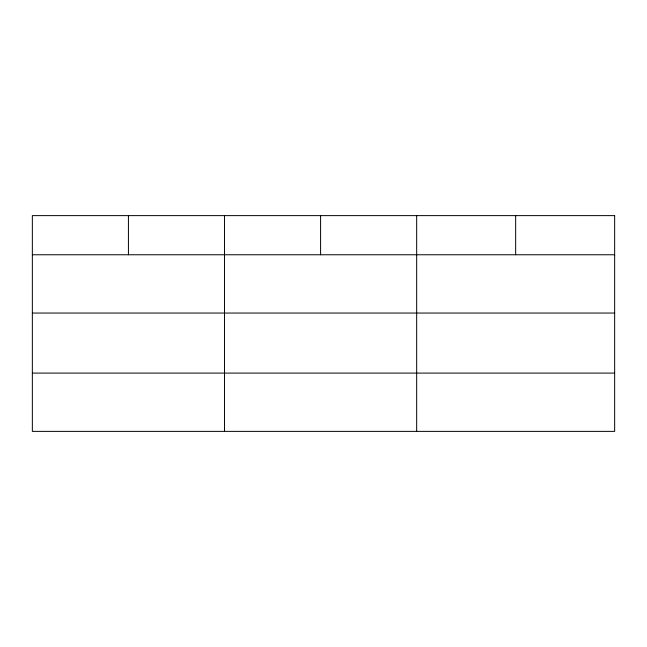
<?xml version="1.0" encoding="UTF-8"?>
<svg xmlns="http://www.w3.org/2000/svg" width="647" height="647" viewBox="0 0 647 647"><rect width="100%" height="100%" fill="white"/><g stroke="black" fill="none" stroke-linecap="round" stroke-linejoin="round"><path stroke-width="0.97" d="M32.35 254.764L614.65 254.764M32.35 313.051L614.65 313.051M32.35 373.093L614.65 373.093M515.659 215.621L515.659 254.764M416.668 215.621L416.668 431.379M320.588 215.621L320.588 254.764M224.509 215.621L224.509 431.379M128.429 215.621L128.429 254.764M614.65 215.621L32.35 215.621L32.35 431.379L614.65 431.379L614.65 215.621"/></g></svg>
